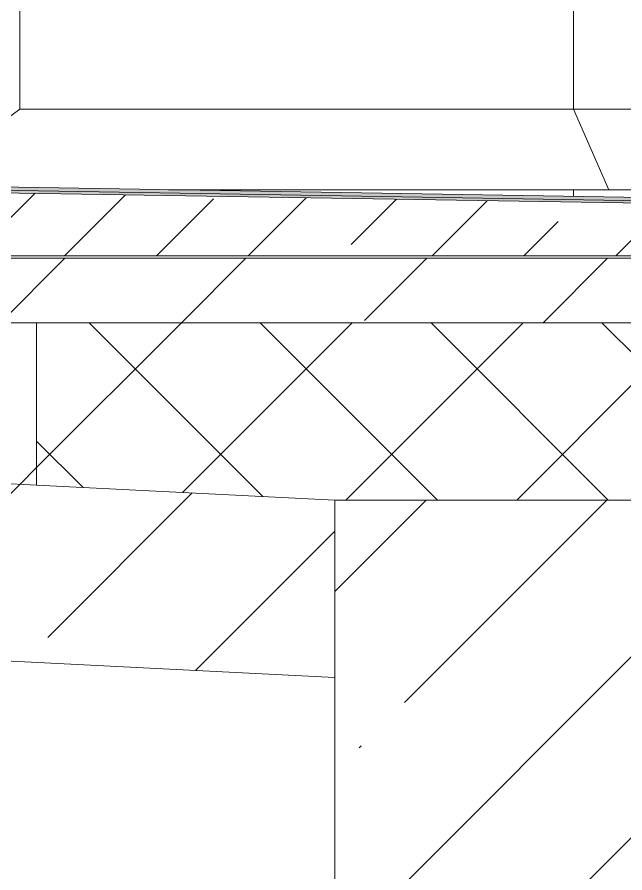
# Model space of a CAD drawing. Header units: millimetres. Extents: x -515342 to 330399, y -224905 to 507333.
# Drawn here: x 229256 to 230010, y 100819 to 101880 of the extents above; entities that cross this region are included whole.
import ezdxf

# ---------------------------------------------------------------- set-up
doc = ezdxf.new("R2010")
doc.units = ezdxf.units.MM
doc.layers.get('0').update_dxf_attribs({"lineweight": 0})
for name, color, linetype, lineweight in [('Крыша', 7, 'Continuous', 0), ('Перекрытие', 7, 'Continuous', 0), ('Стены', 7, 'Continuous', 0), ('Стены внутренние', 7, 'Continuous', 0), ('Стены наружные', 7, 'Continuous', 0), ('Стены несущие', 7, 'Continuous', 0), ('Стены отделка', 7, 'Continuous', 0), ('Стены перегородки', 7, 'Continuous', 0)]:
    doc.layers.add(name, color=color, linetype=linetype, lineweight=lineweight)
pattern_1 = [(45, (223568.56, 95610.5), (-224.506, 224.506), []), (45, (223793.07, 95610.5), (-224.506, 224.506), [396.875, -79.375, 3.353, -76.022])]

# ---------------------------------------------------------------- blocks, each defined once
blk = doc.blocks.new('СД_Люблино_Фасады_rvt-1-О_АР_П_Разрез 3-3')
at = {"layer": 'Стены внутренние'}
h = blk.add_hatch(dxfattribs=at)
h.set_pattern_fill('FP_1', color=256, style=0, pattern_type=2)
h.set_pattern_definition([(45, (-6276.18, 7579.1), (-224.5064, 224.5064), []), (45, (-6051.68, 7579.1), (-224.5064, 224.5064), [396.875, -79.375, 3.353, -76.022])])
h.paths.add_polyline_path([(-195, -3570), (305, -3570), (305, -1000), (-195, -1000), (-195, -3277.7)])
h.paths.add_polyline_path([(-195, 2600), (305, 2600), (305, 4160), (-195, 4160), (-195, 2651.6)])
h.paths.add_polyline_path([(305, 6020), (305, 7510), (-195, 7510), (-195, 6020), (297, 6020)])
h.paths.add_polyline_path([(-195, 9370), (305, 9370), (305, 10810), (-195, 10810), (-195, 9692.7)])
h.paths.add_polyline_path([(190.6, 12670), (305, 12670), (305, 13250), (-195, 13250), (-195, 12670), (185, 12670)])
at = {"layer": 'Стены несущие'}
for p, q in [((-195, 13250), (-195, 12670)), ((305, 13250), (-195, 13250))]:
    blk.add_line(p, q, dxfattribs=at)

msp = doc.modelspace()

# ---------------------------------------------------------------- hatches: boundary and pattern name
at = {"layer": 'Крыша'}
for points in [[(230649.7438, 101642.3923), (230649.7438, 101646.5929), (229159.7438, 101671.0521), (229159.7438, 101666.8515), (230461.058, 101645.4897)], [(230649.7438, 101639.3919), (230649.7438, 101642.3923), (229159.7438, 101666.8515), (229159.7438, 101663.8511), (230461.058, 101642.4893)]]:
    msp.add_hatch(color=256, dxfattribs=at).paths.add_polyline_path(points)
h = msp.add_hatch(dxfattribs=at)
h.set_pattern_fill('FP_11', color=256, style=0, pattern_type=2)
h.set_pattern_definition([(45, (223568.56, 95610.5), (-114.0493, 114.0493), []), (45, (223682.61, 95610.5), (-114.0493, 114.0493), [201.613, -40.323, 3.353, -36.97])])
h.paths.add_polyline_path([(229822.5004, 101584.3929), (230649.7438, 101584.3929), (230649.7438, 101639.3919), (229159.7438, 101663.8511), (229159.7438, 101584.3929), (229716.0741, 101584.3929)])
h = msp.add_hatch(dxfattribs=at)
h.set_pattern_fill('FP_1', color=256, style=0, pattern_type=2)
h.set_pattern_definition(pattern_1)
h.paths.add_polyline_path([(229649.7438, 101061.3929), (229649.7438, 101281.3929), (223639.7438, 101581.3929), (223639.7438, 101361.3929), (229609.6479, 101063.3943)])
at = {"layer": 'Перекрытие'}
h = msp.add_hatch(dxfattribs=at)
h.set_pattern_fill('FP_1', color=256, style=0, pattern_type=2)
h.set_pattern_definition(pattern_1)
h.paths.add_polyline_path([(229290.3691, 101501.3929), (230649.7438, 101501.3929), (230649.7438, 101581.3929), (229149.7438, 101581.3929), (229149.7438, 101501.3929), (229183.9428, 101501.3929)])
h.paths.add_polyline_path([(213539.2824, 101501.3929), (214904.788, 101501.3929), (214904.788, 101581.3929), (213439.7438, 101581.3929), (213439.7438, 101501.3929)])
at = {"layer": 'Стены внутренние'}
h = msp.add_hatch(dxfattribs=at)
h.set_pattern_fill('FP_9', color=256, style=0, pattern_type=2)
h.set_pattern_definition([(45, (223568.56, 95610.5), (-235.732, 235.732), []), (45, (223725.7, 95610.5), (-235.732, 235.732), [])])
h.paths.add_polyline_path([(229279.7438, 101299.8621), (229279.7438, 101501.3929), (229159.7438, 101501.3929), (229159.7438, 101305.8521), (229183.9428, 101304.6442)])
h = msp.add_hatch(dxfattribs=at)
h.set_pattern_fill('FP_10', color=256, style=0, pattern_type=2)
h.set_pattern_definition([(45, (223568.56, 95610.5), (-106.066, 106.066), []), (135, (223568.56, 95610.5), (-106.066, -106.066), [])])
h.paths.add_polyline_path([(229822.5004, 101281.3929), (230029.7438, 101281.3929), (230029.7438, 101501.3929), (229279.7438, 101501.3929), (229279.7438, 101299.8621), (229649.7438, 101281.3929), (229716.0741, 101281.3929)])

# ---------------------------------------------------------------- linework, layer by layer
at = {"layer": 'Крыша'}
for p, q in [((230649.7438, 101646.5929), (229159.7438, 101671.0521)), ((230649.7438, 101642.3923), (229159.7438, 101666.8515)), ((230649.7438, 101639.3919), (229159.7438, 101663.8511)), ((229279.7438, 101299.8621), (223639.7438, 101581.3929)), ((229159.7438, 101584.3929), (230649.7438, 101584.3929)), ((223639.7438, 101361.3929), (229649.7438, 101061.3929)), ((229649.7438, 101061.3929), (229649.7438, 101281.3929))]:
    msp.add_line(p, q, dxfattribs=at)
at = {"layer": 'Перекрытие'}
for p, q in [((230649.7438, 101581.3929), (229149.7438, 101581.3929)), ((229149.7438, 101501.3929), (230649.7438, 101501.3929))]:
    msp.add_line(p, q, dxfattribs=at)
at = {"layer": 'Стены'}
for p, q in [((229130.1331, 101670.5641), (229258.8897, 101766.3929)), ((230293.4707, 101766.3929), (229258.8897, 101766.3929)), ((229946.0642, 101766.3929), (229990.1898, 101666.3929)), ((229443.5736, 101666.3929), (230427.8319, 101666.3929))]:
    msp.add_line(p, q, dxfattribs=at)
at = {"layer": 'Стены наружные'}
for p, q in [((229258.8897, 101907.5929), (229258.8897, 101766.3929)), ((229946.0642, 101766.3929), (229946.0642, 101907.5929)), ((229946.0642, 101658.1442), (229946.0642, 101666.3929))]:
    msp.add_line(p, q, dxfattribs=at)
at = {"layer": 'Стены несущие'}
msp.add_line((229279.7438, 101299.8621), (229649.7438, 101281.3929), dxfattribs=at)
at = {"layer": 'Стены отделка'}
msp.add_line((229649.7438, 101281.3929), (230029.7438, 101281.3929), dxfattribs=at)
at = {"layer": 'Стены перегородки'}
msp.add_line((229279.7438, 101299.8621), (229279.7438, 101501.3929), dxfattribs=at)

# ---------------------------------------------------------------- block references
msp.add_blockref('СД_Люблино_Фасады_rvt-1-О_АР_П_Разрез 3-3', (229844.7438, 88031.3929))

doc.saveas('drawing.dxf')
